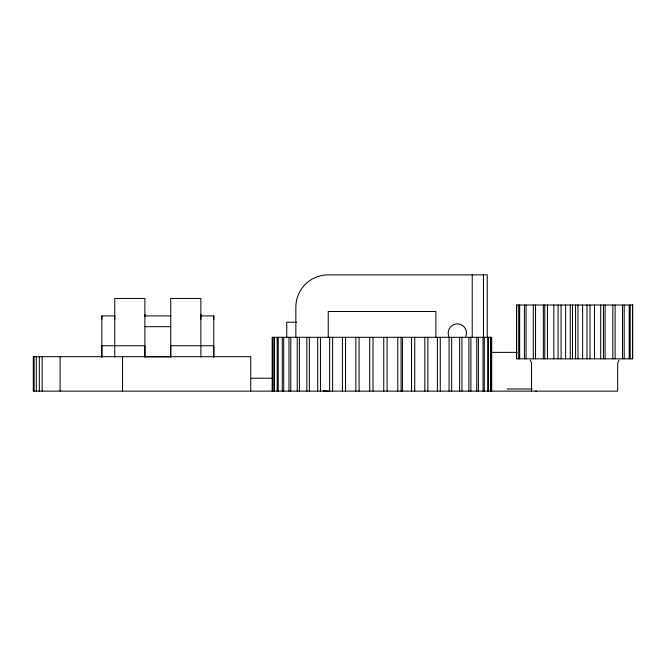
<?xml version="1.0" encoding="UTF-8"?>
<svg xmlns="http://www.w3.org/2000/svg" width="666" height="666" viewBox="0 0 666 666"><rect width="100%" height="100%" fill="white"/><g stroke="black" fill="none" stroke-linecap="round" stroke-linejoin="round"><path stroke-width="1" d="M101.815 319.222L101.815 315.917L114.885 315.917M114.735 319.222L114.735 315.917M144.88 316.275L144.88 314.377M200.857 319.222L200.857 314.377M213.778 319.222L213.778 315.909L200.724 315.917M483.449 336.871L483.449 274.867M487.237 336.871L487.237 274.867L328.147 274.867A32.293 32.293 0 0 0 295.854 307.168L295.854 337.612M618.955 360.098L617.69 363.137L617.69 391.133L33.3 391.133L33.3 356.685L250.757 356.685L250.757 391.133M144.63 315.909L170.979 315.909M296.52 322.236L286.746 322.236L286.746 337.612M144.88 326.673L170.721 326.673M490.992 352.381L517.024 352.372M251.298 378.213L272.76 378.213M507.209 388.977L532.176 388.977M535.597 391.133L536.654 391.133M530.303 360.098L531.568 363.137L531.568 391.133M213.786 315.909L213.786 357.267M213.778 356.959L213.778 345.746L170.712 345.746L170.721 357.142M200.866 357.142L200.857 298.426L170.712 298.426L170.721 356.818L144.888 356.818L144.88 298.426L114.735 298.426L114.743 357.142M144.88 357.142L144.88 345.746L101.815 345.746L101.823 356.959M101.823 315.917L101.831 357.276M632.475 305.011L632.475 358.832M630.202 305.011L630.202 358.832M629.212 305.011L629.212 358.832M624.208 305.011L624.208 358.832M622.527 305.011L622.527 358.832M615.109 305.011L615.109 358.832M612.828 305.011L612.828 358.832M605.094 305.011L605.094 358.832M603.454 305.011L603.454 358.832M600.724 305.011L600.724 358.832M594.48 305.011L594.48 358.832M590.001 305.011L590.001 358.832M586.987 305.011L586.987 358.832M582.625 305.011L582.625 358.832M577.971 305.011L577.971 358.832M575.574 305.011L575.574 358.832M572.477 305.011L572.477 358.832M570.263 305.011L570.263 358.832M565.625 305.011L565.625 358.832M561.088 305.011L561.088 358.832M558.091 305.011L558.091 358.832M553.837 305.011L553.837 358.832M547.452 305.011L547.452 358.832M544.755 305.011L544.755 358.832M543.364 305.011L543.364 358.832M535.531 305.011L535.531 358.832M533.291 305.011L533.291 358.832M526.057 305.011L526.057 358.832M524.425 305.011L524.425 358.832M519.647 305.011L519.647 358.832M518.714 305.011L518.714 358.832M516.683 305.011L516.683 358.832M491.699 391.133L491.699 337.304L272.236 337.304L272.236 391.133M491.008 337.304L491.008 391.133M490.584 337.304L490.584 391.133M488.528 337.304L488.528 391.133M487.687 337.304L487.687 391.133M484.299 337.304L484.299 391.133M483.05 337.304L483.05 391.133M478.388 337.304L478.388 391.133M476.756 337.304L476.756 391.133M472.227 274.867L472.227 336.871M470.895 337.304L470.895 391.133M468.897 337.304L468.897 391.133M461.938 337.304L461.938 391.133M459.615 337.304L459.615 391.133M451.665 337.304L451.665 391.133M449.059 337.304L449.059 391.133M440.251 337.304L440.251 391.133M437.395 337.304L437.395 391.133M435.889 337.212L435.889 311.48L328.238 311.48L328.238 337.212M427.872 337.304L427.872 391.133M424.825 337.304L424.825 391.133M414.743 337.304L414.743 391.133M411.546 337.304L411.546 391.133M402.439 337.304L402.439 391.133M401.074 337.304L401.074 391.133M397.785 337.304L397.785 391.133M387.096 337.304L387.096 391.133M383.758 337.304L383.758 391.133M373.027 337.304L373.027 391.133M369.705 337.304L369.705 391.133M359.099 337.304L359.099 391.133M355.852 337.304L355.852 391.133M345.554 337.304L345.554 391.133M342.424 337.304L342.424 391.133M332.6 337.304L332.6 391.133M329.645 337.304L329.645 391.133M320.463 337.304L320.463 391.133M317.724 337.304L317.724 391.133M309.332 337.304L309.332 391.133M306.86 337.304L306.86 391.133M299.384 337.304L299.384 391.133M297.227 337.304L297.227 391.133M290.801 337.304L290.801 391.133M288.986 337.304L288.986 391.133M283.708 337.304L283.708 391.133M282.267 337.304L282.267 391.133M278.238 337.304L278.238 391.133M277.181 337.304L277.181 391.133M274.459 337.304L274.459 391.133M273.818 337.304L273.818 391.133M272.444 337.304L272.444 391.133M122.536 356.685L122.536 391.133M60.107 356.685L60.107 391.133M42.158 356.685L42.158 391.133M39.327 356.685L39.327 391.133M36.305 356.685L36.305 391.133M34.099 356.685L34.099 391.133M328.147 391.133A32.293 32.293 0 0 1 323.41 390.784M448.876 336.505A9.149 9.149 0 0 1 457.326 323.851A9.149 9.149 0 0 1 465.784 336.505M632.7 305.011L516.516 305.011L516.516 358.832L632.7 358.832L632.7 305.011"/></g></svg>
